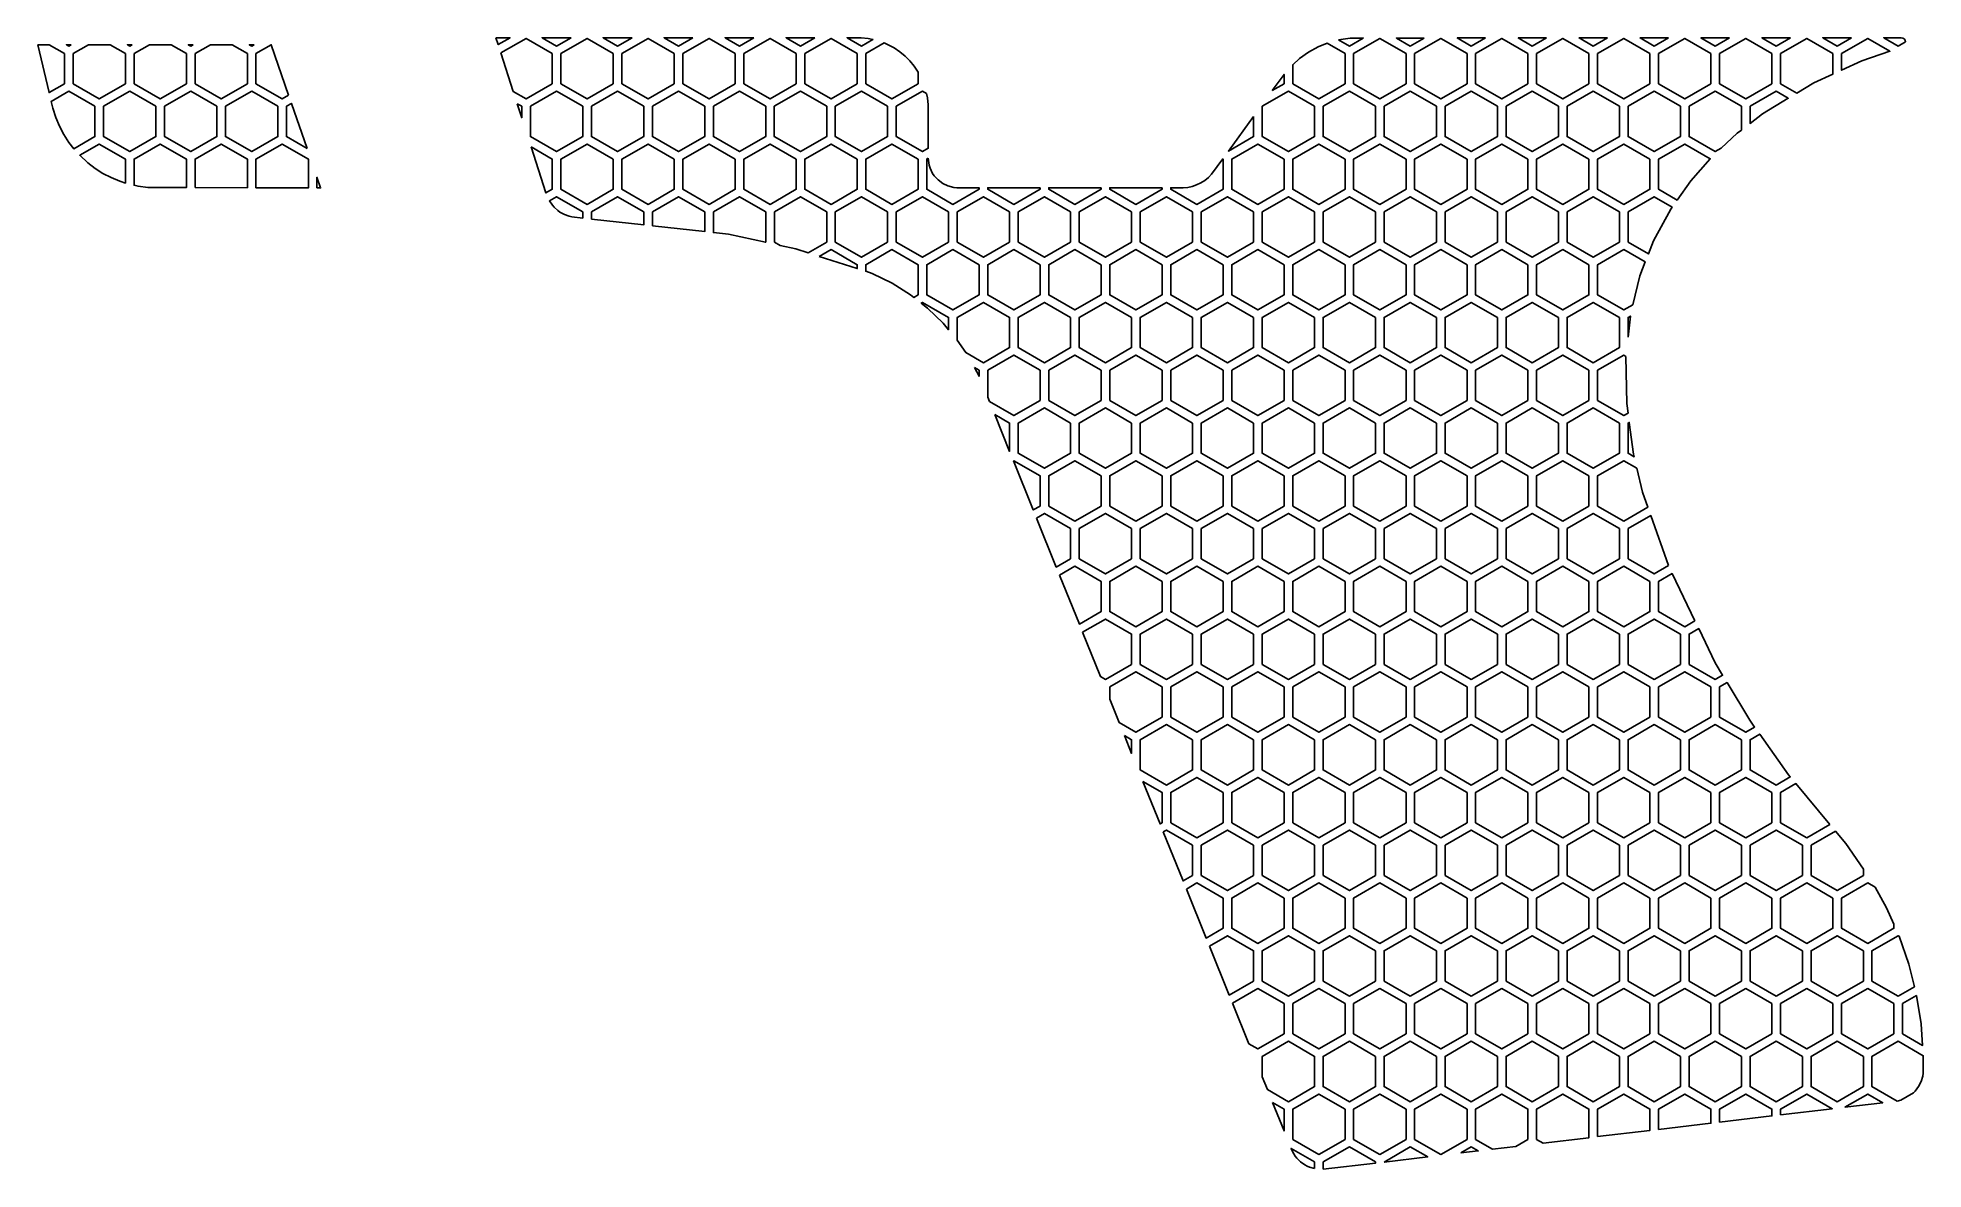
# Model space of a CAD drawing. Header units: millimetres. Extents: x -40 to 69, y 20 to 85.
import ezdxf

# ---------------------------------------------------------------- set-up
doc = ezdxf.new("R2010")
doc.units = ezdxf.units.MM

# ---------------------------------------------------------------- blocks, each defined once
blk = doc.blocks.new('HEX')
blk.add_lwpolyline([(1.516, 0.875), (0, 1.75), (-1.516, 0.875), (-1.516, -0.875), (0, -1.75), (1.516, -0.875)], close=True)

msp = doc.modelspace()

# ---------------------------------------------------------------- linework, layer by layer
for points in [[(-13.274, 85.306), (-12.453, 85.306), (-13.145, 84.906), (-13.274, 85.306)], [(-12.988, 84.419), (-11.53, 85.262), (-10.014, 84.387), (-10.014, 82.637), (-11.53, 81.762), (-12.271, 82.189), (-12.988, 84.419)], [(-8.924, 85.305), (-9.764, 84.82), (-10.605, 85.305), (-8.924, 85.305)], [(-5.394, 85.304), (-6.233, 84.82), (-7.073, 85.304), (-5.394, 85.304)], [(-1.865, 85.303), (-2.702, 84.82), (-3.54, 85.303), (-1.865, 85.303)], [(1.665, 85.302), (0.829, 84.82), (-0.007, 85.303), (1.665, 85.302)], [(5.195, 85.301), (4.36, 84.82), (3.525, 85.302), (5.195, 85.301)], [(7.865, 85.301), (8.279, 85.259), (8.554, 85.202), (7.891, 84.82), (7.058, 85.301), (7.865, 85.301)], [(35.519, 85.178), (36.195, 85.284), (36.945, 85.284), (36.14, 84.82), (35.519, 85.178)], [(40.48, 85.287), (39.671, 84.82), (38.864, 85.286), (40.48, 85.287)], [(44.015, 85.289), (43.202, 84.82), (42.391, 85.288), (44.015, 85.289)], [(47.55, 85.291), (46.733, 84.82), (45.918, 85.29), (47.55, 85.291)], [(51.085, 85.294), (50.264, 84.82), (49.445, 85.292), (51.085, 85.294)], [(54.62, 85.296), (53.796, 84.82), (52.973, 85.295), (54.62, 85.296)], [(58.155, 85.298), (57.327, 84.82), (56.5, 85.297), (58.155, 85.298)], [(61.691, 85.3), (60.858, 84.82), (60.027, 85.299), (61.691, 85.3)], [(63.032, 82.693), (62.046, 82.095), (61.108, 82.637), (61.108, 84.387), (62.623, 85.262), (64.139, 84.387), (64.139, 83.195), (63.032, 82.693)], [(65.226, 85.303), (64.389, 84.82), (63.554, 85.302), (65.226, 85.303)], [(65.824, 83.958), (64.639, 83.421), (64.639, 84.387), (66.154, 85.262), (67.442, 84.518), (65.824, 83.958)], [(68.102, 85.305), (68.181, 85.286), (68.263, 85.234), (68.319, 85.159), (68.348, 85.067), (67.92, 84.82), (67.081, 85.304), (68.102, 85.305)], [(-39.809, 84.899), (-39.15, 84.899), (-38.263, 84.387), (-38.263, 82.637), (-39.149, 82.125), (-39.809, 84.899)], [(-37.875, 84.899), (-38.013, 84.82), (-38.15, 84.899), (-37.875, 84.899)], [(-35.619, 84.899), (-34.732, 84.387), (-34.732, 82.637), (-36.247, 81.762), (-37.763, 82.637), (-37.763, 84.387), (-36.875, 84.899), (-35.619, 84.899)], [(-34.344, 84.899), (-34.482, 84.82), (-34.619, 84.899), (-34.344, 84.899)], [(-32.088, 84.899), (-31.201, 84.387), (-31.201, 82.637), (-32.716, 81.762), (-34.232, 82.637), (-34.232, 84.387), (-33.344, 84.899), (-32.088, 84.899)], [(-30.813, 84.899), (-30.951, 84.82), (-31.088, 84.899), (-30.813, 84.899)], [(-28.557, 84.899), (-27.67, 84.387), (-27.67, 82.637), (-29.185, 81.762), (-30.701, 82.637), (-30.701, 84.387), (-29.813, 84.899), (-28.557, 84.899)], [(-27.282, 84.899), (-27.42, 84.82), (-27.557, 84.899), (-27.282, 84.899)], [(-25.28, 81.978), (-25.654, 81.762), (-27.17, 82.637), (-27.17, 84.387), (-26.286, 84.896), (-25.28, 81.978)], [(9.433, 84.901), (9.782, 84.712), (10.11, 84.49), (10.414, 84.239), (10.692, 83.961), (10.943, 83.657), (11.172, 83.315), (11.172, 82.637), (9.657, 81.762), (8.141, 82.637), (8.141, 84.387), (9.202, 84.999), (9.433, 84.901)], [(33.254, 84.095), (33.777, 84.468), (34.338, 84.777), (34.853, 84.985), (35.89, 84.387), (35.89, 82.637), (34.375, 81.762), (32.859, 82.637), (32.859, 83.737), (33.254, 84.095)], [(31.677, 82.243), (32.359, 83.182), (32.359, 82.637), (31.677, 82.243)], [(-38.004, 79.243), (-38.298, 79.698), (-38.552, 80.18), (-38.765, 80.688), (-38.933, 81.218), (-39.028, 81.617), (-38.013, 82.204), (-36.497, 81.329), (-36.497, 79.579), (-37.718, 78.874), (-38.004, 79.243)], [(11.711, 81.826), (11.753, 81.412), (11.759, 78.898), (11.422, 78.704), (9.907, 79.579), (9.907, 81.329), (11.422, 82.204), (11.662, 82.065), (11.711, 81.826)], [(58.605, 79.766), (57.662, 78.897), (57.327, 78.704), (55.811, 79.579), (55.811, 81.329), (57.327, 82.204), (58.842, 81.329), (58.842, 79.949), (58.605, 79.766)], [(60.065, 80.892), (59.342, 80.335), (59.342, 81.329), (60.858, 82.204), (61.559, 81.799), (60.065, 80.892)], [(-24.216, 78.893), (-25.404, 79.579), (-25.404, 81.329), (-25.114, 81.496), (-24.216, 78.893)], [(-12.042, 81.48), (-11.78, 81.329), (-11.78, 80.664), (-12.042, 81.48)], [(30.593, 80.747), (30.593, 79.579), (29.139, 78.739), (30.593, 80.747)], [(-35.051, 76.986), (-35.552, 77.196), (-36.031, 77.446), (-36.485, 77.735), (-36.911, 78.062), (-37.375, 78.495), (-36.247, 79.146), (-34.732, 78.271), (-34.732, 76.884), (-35.051, 76.986)], [(-33.442, 76.625), (-33.994, 76.699), (-34.232, 76.753), (-34.232, 78.271), (-32.716, 79.146), (-31.201, 78.271), (-31.201, 76.619), (-33.442, 76.625)], [(-30.701, 76.618), (-30.701, 78.271), (-29.185, 79.146), (-27.67, 78.271), (-27.67, 76.61), (-30.701, 76.618)], [(-27.17, 76.609), (-27.17, 78.271), (-25.654, 79.146), (-24.138, 78.271), (-24.138, 76.602), (-27.17, 76.609)], [(-11.236, 78.976), (-10.014, 78.271), (-10.014, 76.521), (-10.378, 76.31), (-11.236, 78.976)], [(55.91, 77.019), (55.118, 75.901), (54.046, 76.521), (54.046, 78.271), (55.561, 79.146), (57.041, 78.291), (55.91, 77.019)], [(11.761, 78.322), (11.814, 77.913), (11.864, 77.75), (12.011, 77.446), (12.104, 77.308), (12.329, 77.061), (12.596, 76.861), (12.9, 76.714), (13.233, 76.629), (13.409, 76.611), (14.704, 76.611), (14.704, 76.521), (13.188, 75.646), (11.672, 76.521), (11.672, 78.271), (11.761, 78.322)], [(26.51, 76.61), (26.781, 76.634), (27.045, 76.69), (27.299, 76.776), (27.54, 76.891), (27.767, 77.033), (27.976, 77.202), (28.165, 77.395), (28.808, 78.282), (28.828, 78.271), (28.828, 76.521), (27.312, 75.646), (25.797, 76.521), (25.797, 76.61), (26.51, 76.61)], [(-23.638, 76.6), (-23.638, 77.218), (-23.425, 76.6), (-23.638, 76.6)], [(18.235, 76.611), (18.235, 76.521), (16.719, 75.646), (15.204, 76.521), (15.204, 76.611), (18.235, 76.611)], [(21.766, 76.61), (21.766, 76.521), (20.25, 75.646), (18.735, 76.521), (18.735, 76.61), (21.766, 76.61)], [(25.297, 76.61), (25.297, 76.521), (23.781, 75.646), (22.266, 76.521), (22.266, 76.61), (25.297, 76.61)], [(-8.888, 74.925), (-9.034, 74.961), (-9.312, 75.064), (-9.569, 75.206), (-9.689, 75.291), (-9.908, 75.486), (-10.006, 75.595), (-10.183, 75.846), (-9.764, 76.088), (-8.249, 75.213), (-8.249, 74.854), (-8.888, 74.925)], [(-7.749, 74.798), (-7.749, 75.213), (-6.233, 76.088), (-4.717, 75.213), (-4.717, 74.462), (-7.749, 74.798)], [(-4.217, 74.407), (-4.217, 75.213), (-2.702, 76.088), (-1.186, 75.213), (-1.186, 74.07), (-4.217, 74.407)], [(0.192, 73.918), (-0.686, 74.015), (-0.686, 75.213), (0.829, 76.088), (2.345, 75.213), (2.345, 73.463), (2.33, 73.454), (0.192, 73.918)], [(4.095, 73.071), (3.178, 73.27), (2.845, 73.463), (2.845, 75.213), (4.36, 76.088), (5.876, 75.213), (5.876, 73.463), (4.804, 72.844), (4.095, 73.071)], [(54.747, 75.378), (53.755, 73.545), (53.459, 72.782), (52.28, 73.463), (52.28, 75.213), (53.796, 76.088), (54.828, 75.491), (54.747, 75.378)], [(5.446, 72.637), (6.126, 73.03), (7.641, 72.155), (7.641, 71.931), (5.446, 72.637)], [(10.731, 70.413), (9.66, 71.087), (8.517, 71.65), (8.141, 71.77), (8.141, 72.155), (9.657, 73.03), (11.172, 72.155), (11.172, 70.405), (10.924, 70.261), (10.731, 70.413)], [(52.968, 71.512), (52.561, 69.836), (52.03, 69.53), (50.514, 70.405), (50.514, 72.155), (52.03, 73.03), (53.277, 72.31), (52.968, 71.512)], [(12.626, 68.758), (11.722, 69.634), (11.348, 69.928), (11.422, 69.972), (12.938, 69.097), (12.938, 68.386), (12.626, 68.758)], [(13.438, 67.788), (13.438, 69.097), (14.954, 69.972), (16.469, 69.097), (16.469, 67.347), (14.954, 66.472), (13.925, 67.065), (13.438, 67.788)], [(52.28, 67.95), (52.28, 69.097), (52.413, 69.173), (52.28, 67.95)], [(15.204, 64.47), (15.204, 66.038), (16.719, 66.913), (18.235, 66.038), (18.235, 64.288), (16.719, 63.413), (15.299, 64.233), (15.204, 64.47)], [(52.159, 66.839), (52.202, 64.113), (52.277, 63.556), (52.03, 63.413), (50.514, 64.288), (50.514, 66.038), (52.03, 66.913), (52.159, 66.839)], [(14.434, 66.194), (14.704, 66.038), (14.704, 65.687), (14.434, 66.194)], [(15.603, 63.481), (16.469, 62.98), (16.469, 61.334), (15.603, 63.481)], [(52.597, 61.182), (52.633, 61.027), (52.28, 61.23), (52.28, 62.98), (52.349, 63.02), (52.597, 61.182)], [(16.692, 60.782), (16.719, 60.797), (18.235, 59.922), (18.235, 58.172), (17.838, 57.943), (16.692, 60.782)], [(53.112, 58.967), (53.42, 58.1), (52.03, 57.297), (50.514, 58.172), (50.514, 59.922), (52.03, 60.797), (52.788, 60.36), (53.112, 58.967)], [(18.027, 57.475), (18.485, 57.739), (20, 56.864), (20, 55.114), (19.172, 54.637), (18.027, 57.475)], [(54.622, 54.717), (53.796, 54.239), (52.28, 55.114), (52.28, 56.864), (53.59, 57.621), (54.622, 54.717)], [(19.361, 54.168), (20.25, 54.681), (21.766, 53.806), (21.766, 52.056), (20.507, 51.33), (19.361, 54.168)], [(56.15, 51.522), (55.561, 51.181), (54.046, 52.056), (54.046, 53.806), (54.832, 54.26), (56.15, 51.522)], [(20.696, 50.862), (22.016, 51.623), (23.531, 50.748), (23.531, 48.998), (22.016, 48.123), (21.736, 48.285), (20.696, 50.862)], [(57.318, 49.095), (57.755, 48.371), (57.327, 48.123), (55.811, 48.998), (55.811, 50.748), (56.368, 51.07), (57.318, 49.095)], [(22.266, 46.972), (22.266, 47.69), (23.781, 48.565), (25.297, 47.69), (25.297, 45.94), (23.781, 45.065), (22.809, 45.627), (22.266, 46.972)], [(59.325, 45.766), (59.61, 45.364), (59.092, 45.065), (57.577, 45.94), (57.577, 47.69), (58.013, 47.942), (59.325, 45.766)], [(23.113, 44.874), (23.531, 44.632), (23.531, 43.837), (23.113, 44.874)], [(61.573, 42.596), (61.672, 42.477), (60.858, 42.007), (59.342, 42.882), (59.342, 44.632), (59.901, 44.955), (61.573, 42.596)], [(24.186, 42.216), (25.297, 41.574), (25.297, 39.824), (25.178, 39.756), (24.186, 42.216)], [(63.96, 39.721), (62.623, 38.949), (61.108, 39.824), (61.108, 41.574), (61.996, 42.087), (63.96, 39.721)], [(25.367, 39.288), (25.547, 39.391), (27.062, 38.516), (27.062, 36.766), (26.513, 36.449), (25.367, 39.288)], [(65.904, 37.139), (65.904, 36.766), (64.389, 35.891), (62.873, 36.766), (62.873, 38.516), (64.284, 39.331), (64.881, 38.613), (65.904, 37.139)], [(26.702, 35.981), (27.312, 36.333), (28.828, 35.458), (28.828, 33.708), (27.848, 33.142), (26.702, 35.981)], [(67.25, 34.884), (67.67, 33.939), (67.67, 33.708), (66.154, 32.833), (64.639, 33.708), (64.639, 35.458), (66.154, 36.333), (66.59, 36.082), (67.25, 34.884)], [(28.037, 32.674), (29.078, 33.275), (30.593, 32.4), (30.593, 30.65), (29.182, 29.836), (28.037, 32.674)], [(68.534, 31.625), (68.862, 30.319), (67.92, 29.775), (66.404, 30.65), (66.404, 32.4), (67.92, 33.275), (67.976, 33.243), (68.534, 31.625)], [(29.371, 29.367), (30.843, 30.217), (32.359, 29.342), (32.359, 27.592), (30.843, 26.717), (30.319, 27.02), (29.371, 29.367)], [(69.244, 28.172), (69.335, 26.92), (68.17, 27.592), (68.17, 29.342), (68.98, 29.81), (69.244, 28.172)], [(31.093, 25.101), (31.093, 26.284), (32.609, 27.159), (34.125, 26.284), (34.125, 24.534), (32.609, 23.659), (31.392, 24.362), (31.093, 25.101)], [(69.371, 25.312), (69.346, 25.144), (69.251, 24.826), (69.102, 24.534), (68.905, 24.274), (68.798, 24.166), (68.066, 23.744), (67.854, 23.697), (66.404, 24.534), (66.404, 26.284), (67.92, 27.159), (69.374, 26.32), (69.371, 25.312)], [(44.435, 20.909), (43.452, 21.476), (43.452, 23.226), (44.968, 24.101), (46.483, 23.226), (46.483, 21.476), (45.777, 21.069), (44.435, 20.909)], [(47.363, 21.257), (46.983, 21.476), (46.983, 23.226), (48.499, 24.101), (50.014, 23.226), (50.014, 21.573), (47.363, 21.257)], [(50.514, 21.633), (50.514, 23.226), (52.03, 24.101), (53.546, 23.226), (53.546, 21.994), (50.514, 21.633)], [(54.046, 22.053), (54.046, 23.226), (55.561, 24.101), (57.077, 23.226), (57.077, 22.414), (54.046, 22.053)], [(57.577, 22.474), (57.577, 23.226), (59.092, 24.101), (60.608, 23.226), (60.608, 22.834), (57.577, 22.474)], [(61.108, 22.894), (61.108, 23.226), (62.623, 24.101), (64.098, 23.25), (61.108, 22.894)], [(64.831, 23.337), (66.154, 24.101), (67.025, 23.599), (64.831, 23.337)], [(31.695, 23.609), (32.359, 23.226), (32.359, 21.965), (31.695, 23.609)], [(34.119, 19.779), (33.829, 19.868), (33.691, 19.93), (33.558, 20.002), (33.313, 20.177), (33.097, 20.39), (33.001, 20.509), (32.84, 20.774), (32.768, 20.951), (34.125, 20.168), (34.119, 19.779)], [(34.625, 19.741), (34.625, 20.168), (36.14, 21.043), (37.656, 20.168), (37.656, 20.102), (34.625, 19.741)], [(38.156, 20.161), (39.671, 21.043), (40.679, 20.462), (38.156, 20.161)], [(42.588, 20.689), (43.202, 21.043), (43.606, 20.81), (42.588, 20.689)]]:
    msp.add_lwpolyline(points, close=True)

# ---------------------------------------------------------------- block references
for p in [(-7.999, 83.512), (-4.467, 83.512), (-0.936, 83.512), (2.595, 83.512), (6.126, 83.512), (37.906, 83.512), (41.437, 83.512), (44.968, 83.512), (48.499, 83.512), (52.03, 83.512), (55.561, 83.512), (59.092, 83.512), (-34.482, 80.454), (-30.951, 80.454), (-27.42, 80.454), (-9.764, 80.454), (-6.233, 80.454), (-2.702, 80.454), (0.829, 80.454), (4.36, 80.454), (7.891, 80.454), (32.609, 80.454), (36.14, 80.454), (39.671, 80.454), (43.202, 80.454), (46.733, 80.454), (50.264, 80.454), (53.796, 80.454), (-7.999, 77.396), (-4.467, 77.396), (-0.936, 77.396), (2.595, 77.396), (6.126, 77.396), (9.657, 77.396), (30.843, 77.396), (34.375, 77.396), (37.906, 77.396), (41.437, 77.396), (44.968, 77.396), (48.499, 77.396), (52.03, 77.396), (7.891, 74.338), (11.422, 74.338), (14.954, 74.338), (18.485, 74.338), (22.016, 74.338), (25.547, 74.338), (29.078, 74.338), (32.609, 74.338), (36.14, 74.338), (39.671, 74.338), (43.202, 74.338), (46.733, 74.338), (50.264, 74.338), (13.188, 71.28), (16.719, 71.28), (20.25, 71.28), (23.781, 71.28), (27.312, 71.28), (30.843, 71.28), (34.375, 71.28), (37.906, 71.28), (41.437, 71.28), (44.968, 71.28), (48.499, 71.28), (18.485, 68.222), (22.016, 68.222), (25.547, 68.222), (29.078, 68.222), (32.609, 68.222), (36.14, 68.222), (39.671, 68.222), (43.202, 68.222), (46.733, 68.222), (50.264, 68.222), (20.25, 65.163), (23.781, 65.163), (27.312, 65.163), (30.843, 65.163), (34.375, 65.163), (37.906, 65.163), (41.437, 65.163), (44.968, 65.163), (48.499, 65.163), (18.485, 62.105), (22.016, 62.105), (25.547, 62.105), (29.078, 62.105), (32.609, 62.105), (36.14, 62.105), (39.671, 62.105), (43.202, 62.105), (46.733, 62.105), (50.264, 62.105), (20.25, 59.047), (23.781, 59.047), (27.312, 59.047), (30.843, 59.047), (34.375, 59.047), (37.906, 59.047), (41.437, 59.047), (44.968, 59.047), (48.499, 59.047), (22.016, 55.989), (25.547, 55.989), (29.078, 55.989), (32.609, 55.989), (36.14, 55.989), (39.671, 55.989), (43.202, 55.989), (46.733, 55.989), (50.264, 55.989), (23.781, 52.931), (27.312, 52.931), (30.843, 52.931), (34.375, 52.931), (37.906, 52.931), (41.437, 52.931), (44.968, 52.931), (48.499, 52.931), (52.03, 52.931), (25.547, 49.873), (29.078, 49.873), (32.609, 49.873), (36.14, 49.873), (39.671, 49.873), (43.202, 49.873), (46.733, 49.873), (50.264, 49.873), (53.796, 49.873), (27.312, 46.815), (30.843, 46.815), (34.375, 46.815), (37.906, 46.815), (41.437, 46.815), (44.968, 46.815), (48.499, 46.815), (52.03, 46.815), (55.561, 46.815), (25.547, 43.757), (29.078, 43.757), (32.609, 43.757), (36.14, 43.757), (39.671, 43.757), (43.202, 43.757), (46.733, 43.757), (50.264, 43.757), (53.796, 43.757), (57.327, 43.757), (27.312, 40.699), (30.843, 40.699), (34.375, 40.699), (37.906, 40.699), (41.437, 40.699), (44.968, 40.699), (48.499, 40.699), (52.03, 40.699), (55.561, 40.699), (59.092, 40.699), (29.078, 37.641), (32.609, 37.641), (36.14, 37.641), (39.671, 37.641), (43.202, 37.641), (46.733, 37.641), (50.264, 37.641), (53.796, 37.641), (57.327, 37.641), (60.858, 37.641), (30.843, 34.583), (34.375, 34.583), (37.906, 34.583), (41.437, 34.583), (44.968, 34.583), (48.499, 34.583), (52.03, 34.583), (55.561, 34.583), (59.092, 34.583), (62.623, 34.583), (32.609, 31.525), (36.14, 31.525), (39.671, 31.525), (43.202, 31.525), (46.733, 31.525), (50.264, 31.525), (53.796, 31.525), (57.327, 31.525), (60.858, 31.525), (64.389, 31.525), (34.375, 28.467), (37.906, 28.467), (41.437, 28.467), (44.968, 28.467), (48.499, 28.467), (52.03, 28.467), (55.561, 28.467), (59.092, 28.467), (62.623, 28.467), (66.154, 28.467), (36.14, 25.409), (39.671, 25.409), (43.202, 25.409), (46.733, 25.409), (50.264, 25.409), (53.796, 25.409), (57.327, 25.409), (60.858, 25.409), (64.389, 25.409), (34.375, 22.351), (37.906, 22.351), (41.437, 22.351)]:
    msp.add_blockref('HEX', p)

doc.saveas('drawing.dxf')
